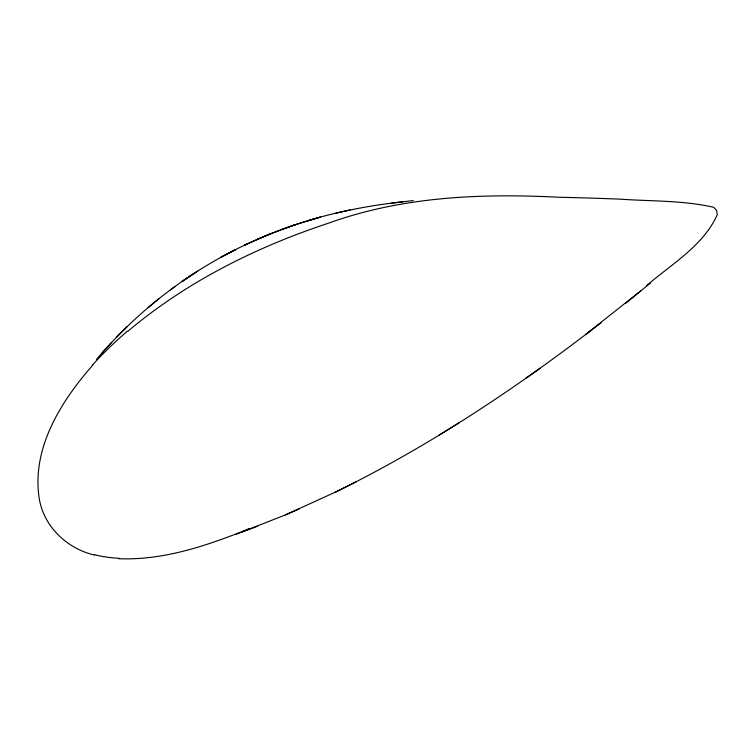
<?xml version="1.0" encoding="UTF-8"?>
<svg xmlns="http://www.w3.org/2000/svg" width="755" height="755" viewBox="0 0 755 755"><rect width="100%" height="100%" fill="white"/><g stroke="black" fill="none" stroke-linecap="round" stroke-linejoin="round"><path stroke-width="1.13" d="M92.733 365.212C60.928 401.311 31.408 448.281 39.222 498.489C43.762 526.679 67.252 548.819 94.592 555.076M96.574 359.323C119.677 332.115 145.904 307.502 174.886 286.636M111.617 342.43L101.595 353.491M116.742 336.994L127.34 326.471M159.145 298.489L148.15 307.587M127.737 331.37C186.221 282.011 255.86 247.206 328.246 223.263C402.84 196.309 481.407 193.318 559.719 197.272A536.56 24.339 -1.3 0 1 597.724 198.329A642.127 29.124 -1.3 0 1 620.299 199.15C651.395 201.387 683.322 200.283 713.739 207.314L716.627 210.381L717.25 214.807C703.311 245.686 671.705 263.986 646.846 285.409M601.386 322.564L586.05 334.163L650.404 283.2M625.876 303.132L640.702 291.034M592.241 329.501C512.164 390.93 427.462 446.913 336.777 491.486L285.428 514.901L236.343 534.181M170.526 289.778C215.317 256.351 266.543 231.672 320.488 217.11L294.629 224.886L269.28 234.295M525.433 378.576L540.052 368.298M193.837 273.584L182.097 281.473L197.461 271.196M439.127 435.135L459.125 422.734M335.484 492.118L356.483 481.614M247.149 243.959L244.648 245.101L270.998 233.616L256.851 239.505M285.428 514.901L299.197 508.945M241.76 531.68L248.952 528.698M240.741 532.105C201.915 547.356 160.787 560.455 118.582 558.709M241.827 532.124L257.455 526.235M281.86 229.416L295.45 224.65L294.629 224.886M307.606 220.734C338.646 211.372 370.63 205.285 402.849 201.802M335.682 213.221L350.037 209.975M391.571 203.152L413.249 200.556M92.337 365.175A407.983 201.972 -16.2 0 1 127.302 331.275M118.922 558.275A333.521 146.479 -40.5 0 1 94.856 554.783M235.475 249.678L220.715 257.38L235.475 249.678"/></g></svg>
